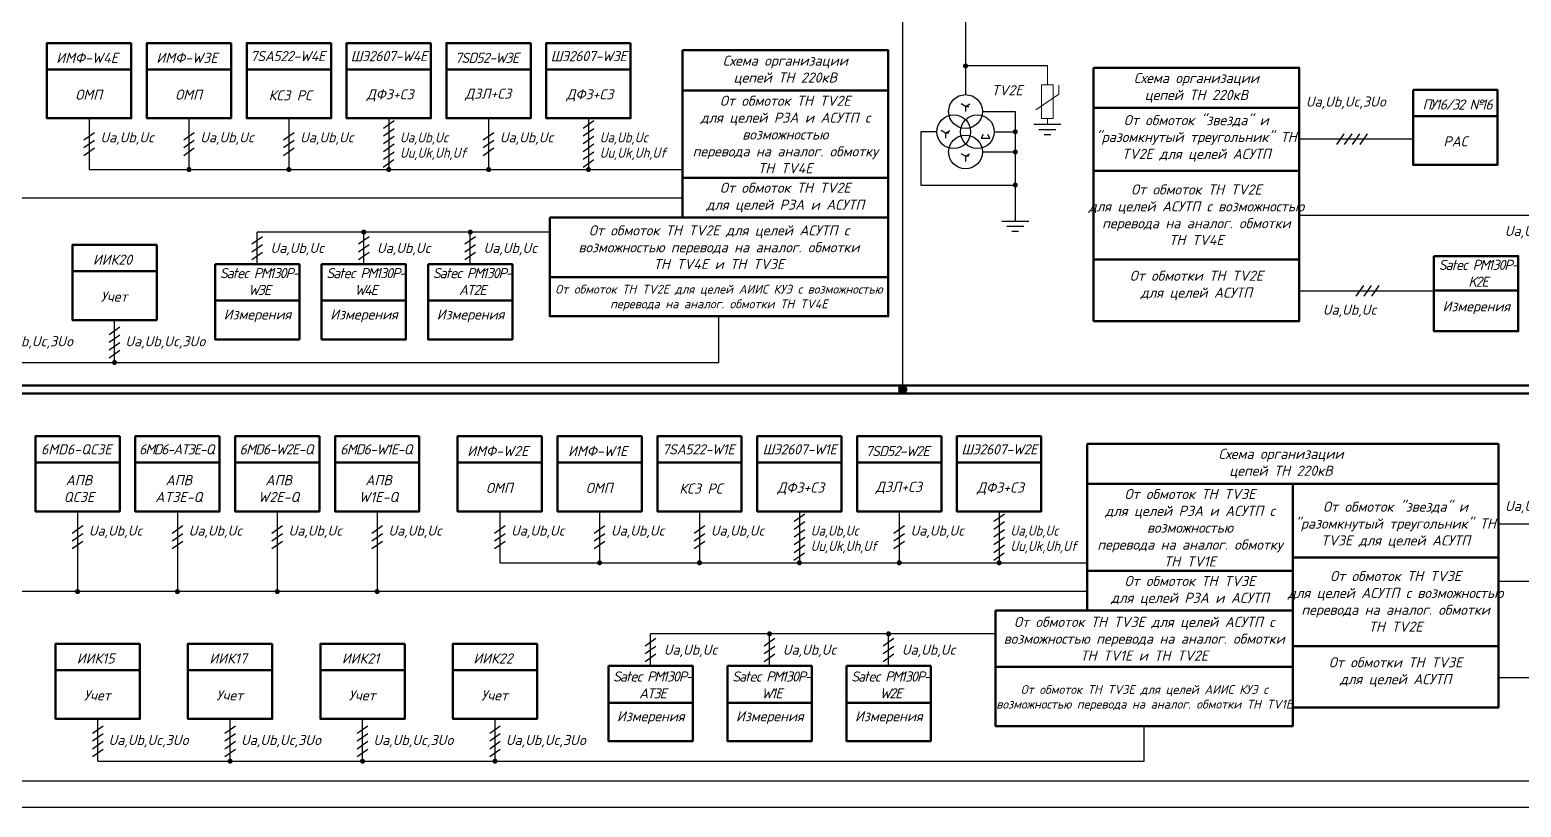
# Model space of a CAD drawing. Header units: millimetres. Extents: x -4534 to -456, y 3875 to 4716.
# Drawn here: x -2888 to -2600.5, y 3875.4 to 4025.2 of the extents above; entities that cross this region are included whole.
import ezdxf

# ---------------------------------------------------------------- set-up
doc = ezdxf.new("R2010")
doc.units = ezdxf.units.MM
doc.linetypes.add('HIDDEN2', pattern=[0.1875, 0.125, -0.0625])
doc.layers.add('Измерения АСУТП', color=80, linetype='Continuous')
doc.layers.add('РАС АСУТП', color=50, linetype='Continuous')
doc.styles.add('ГОСТ 3.0', font='isocpeur.ttf', dxfattribs={"oblique": 15, "height": 3})

msp = doc.modelspace()

# ---------------------------------------------------------------- hatches: boundary and pattern name
at = {"linetype": 'HIDDEN2'}
msp.add_hatch(color=0, dxfattribs=at).paths.add_polyline_path([(-2718.96, 3955.9, 1), (-2720.5, 3955.9, 1)])
msp.add_hatch(color=0, dxfattribs=at).paths.add_polyline_path([(-2718.96, 3955.9, 1), (-2720.5, 3955.9, 1)])

# ---------------------------------------------------------------- linework, layer by layer
at = {"color": 0}
for p, q in [((-2719.73, 4038.68), (-2719.73, 3956.68)), ((-2707.61, 4028.56), (-2707.61, 4012.74)), ((-2691.83, 4018.27), (-2707.61, 4018.27)), ((-2707.61, 4010.47), (-2708.45, 4010.97)), ((-2707.61, 4010.47), (-2706.76, 4010.97)), ((-2707.61, 4010.47), (-2707.61, 4009.49)), ((-2707.61, 4010.47), (-2706.96, 4010.47)), ((-2876.54, 4008.2), (-2876.54, 3998.31)), ((-2857.29, 4008.2), (-2857.29, 3998.31)), ((-2838.04, 4008.2), (-2838.04, 3998.31)), ((-2819.81, 4006.3), (-2817.76, 4007.73)), ((-2818.79, 4008.2), (-2818.79, 3998.31)), ((-2799.54, 4008.2), (-2799.54, 3998.31)), ((-2781.31, 4006.3), (-2779.26, 4007.73)), ((-2780.29, 4008.2), (-2780.29, 3998.31)), ((-2704.36, 4009.49), (-2698.02, 4009.49)), ((-2698.02, 4009.49), (-2698.02, 3988.35)), ((-2877.56, 4004.03), (-2875.51, 4005.47)), ((-2858.31, 4004.03), (-2856.26, 4005.47)), ((-2839.06, 4004.03), (-2837.01, 4005.47)), ((-2819.81, 4004.8), (-2817.76, 4006.23)), ((-2819.81, 4003.3), (-2817.76, 4004.73)), ((-2800.56, 4004.03), (-2798.51, 4005.47)), ((-2781.31, 4004.8), (-2779.26, 4006.23)), ((-2781.31, 4003.3), (-2779.26, 4004.73)), ((-2713.13, 4005.59), (-2716.23, 4005.59)), ((-2716.23, 4005.59), (-2716.23, 3995.31)), ((-2711.45, 4005.32), (-2712.29, 4005.83)), ((-2711.45, 4005.32), (-2710.61, 4005.83)), ((-2711.45, 4005.32), (-2711.45, 4004.34)), ((-2710.8, 4005.32), (-2711.45, 4005.32)), ((-2704.18, 4005.09), (-2704.61, 4004.34)), ((-2704.61, 4004.34), (-2702.92, 4004.34)), ((-2702.92, 4004.34), (-2703.34, 4005.09)), ((-2702.08, 4005.59), (-2698.02, 4005.59)), ((-2877.56, 4002.53), (-2875.51, 4003.97)), ((-2877.56, 4001.03), (-2875.51, 4002.47)), ((-2858.31, 4002.53), (-2856.26, 4003.97)), ((-2858.31, 4001.03), (-2856.26, 4002.47)), ((-2839.06, 4002.53), (-2837.01, 4003.97)), ((-2839.06, 4001.03), (-2837.01, 4002.47)), ((-2819.81, 4001.8), (-2817.76, 4003.23)), ((-2819.81, 4000.3), (-2817.76, 4001.73)), ((-2800.56, 4002.53), (-2798.51, 4003.97)), ((-2800.56, 4001.03), (-2798.51, 4002.47)), ((-2781.31, 4001.8), (-2779.26, 4003.23)), ((-2781.31, 4000.3), (-2779.26, 4001.73)), ((-2704.36, 4001.69), (-2698.02, 4001.69)), ((-2819.83, 3998.79), (-2817.78, 4000.22)), ((-2781.33, 3998.79), (-2779.28, 4000.22)), ((-2707.61, 4000.86), (-2708.45, 4001.36)), ((-2707.61, 4000.86), (-2706.76, 4001.36)), ((-2707.61, 4000.86), (-2707.61, 3999.87)), ((-2706.96, 4000.86), (-2707.61, 4000.86)), ((-2876.54, 3998.31), (-2762.17, 3998.31)), ((-2716.23, 3995.31), (-2698.02, 3995.31)), ((-2762.17, 3992.76), (-3037.92, 3992.76)), ((-2879.79, 3928.23), (-2877.74, 3929.66)), ((-2878.77, 3932.39), (-2878.77, 3916.95)), ((-2860.54, 3928.23), (-2858.49, 3929.66)), ((-2859.52, 3932.39), (-2859.52, 3916.95)), ((-2841.29, 3928.23), (-2839.24, 3929.66)), ((-2840.27, 3932.39), (-2840.27, 3916.95)), ((-2822.04, 3928.23), (-2819.99, 3929.66)), ((-2821.02, 3932.39), (-2821.02, 3916.95)), ((-2798.41, 3928.23), (-2796.36, 3929.66)), ((-2797.38, 3932.39), (-2797.38, 3922.5)), ((-2779.16, 3928.23), (-2777.11, 3929.66)), ((-2778.13, 3932.39), (-2778.13, 3922.5)), ((-2759.91, 3928.23), (-2757.86, 3929.66)), ((-2758.88, 3932.39), (-2758.88, 3922.5)), ((-2740.66, 3930.49), (-2738.61, 3931.93)), ((-2740.66, 3928.99), (-2738.61, 3930.43)), ((-2739.63, 3932.39), (-2739.63, 3922.5)), ((-2721.41, 3928.23), (-2719.36, 3929.66)), ((-2720.39, 3932.39), (-2720.39, 3922.5)), ((-2702.16, 3930.49), (-2700.11, 3931.93)), ((-2702.16, 3928.99), (-2700.11, 3930.43)), ((-2701.14, 3932.39), (-2701.14, 3922.5)), ((-2879.79, 3926.73), (-2877.74, 3928.16)), ((-2860.54, 3926.73), (-2858.49, 3928.16)), ((-2841.29, 3926.73), (-2839.24, 3928.16)), ((-2822.04, 3926.73), (-2819.99, 3928.16)), ((-2798.41, 3926.73), (-2796.36, 3928.16)), ((-2779.16, 3926.73), (-2777.11, 3928.16)), ((-2759.91, 3926.73), (-2757.86, 3928.16)), ((-2740.66, 3927.49), (-2738.61, 3928.93)), ((-2740.66, 3925.99), (-2738.61, 3927.43)), ((-2721.41, 3926.73), (-2719.36, 3928.16)), ((-2702.16, 3927.49), (-2700.11, 3928.93)), ((-2702.16, 3925.99), (-2700.11, 3927.43)), ((-2879.79, 3925.23), (-2877.74, 3926.66)), ((-2860.54, 3925.23), (-2858.49, 3926.66)), ((-2841.29, 3925.23), (-2839.24, 3926.66)), ((-2822.04, 3925.23), (-2819.99, 3926.66)), ((-2798.41, 3925.23), (-2796.36, 3926.66)), ((-2779.16, 3925.23), (-2777.11, 3926.66)), ((-2759.91, 3925.23), (-2757.86, 3926.66)), ((-2740.68, 3922.98), (-2738.63, 3924.41)), ((-2740.66, 3924.49), (-2738.61, 3925.93)), ((-2721.41, 3925.23), (-2719.36, 3926.66)), ((-2702.18, 3922.98), (-2700.13, 3924.41)), ((-2702.16, 3924.49), (-2700.11, 3925.93)), ((-2797.38, 3922.5), (-2684.17, 3922.5)), ((-2684.17, 3916.95), (-2975.02, 3916.95))]:
    msp.add_line(p, q, dxfattribs=at)
at = {"color": 0, "lineweight": 18}
for p, q in [((-2691.83, 4014.62), (-2691.83, 4018.27)), ((-2692.96, 4008.14), (-2692.96, 4014.62)), ((-2692.96, 4014.62), (-2690.69, 4014.62)), ((-2690.69, 4008.14), (-2690.69, 4014.62)), ((-2689.62, 4012.83), (-2689.62, 4014.6)), ((-2689.62, 4012.83), (-2689.62, 4014.6)), ((-2694.08, 4009.8), (-2689.62, 4012.83)), ((-2692.96, 4008.14), (-2690.69, 4008.14)), ((-2691.83, 4008.14), (-2691.83, 4006.96))]:
    msp.add_line(p, q, dxfattribs=at)
at = {"color": 0, "lineweight": 50}
for p, q in [((-2762.17, 4013.51), (-2722.52, 4013.51)), ((-2762.17, 3996.73), (-2722.52, 3996.73)), ((-3074.63, 3956.68), (-2443.08, 3956.68)), ((-2443.08, 3955.13), (-3074.63, 3955.13)), ((-2684.17, 3937.71), (-2644.53, 3937.71)), ((-2684.17, 3920.92), (-2644.53, 3920.92))]:
    msp.add_line(p, q, dxfattribs=at)
at = {"color": 0, "lineweight": 25, "ltscale": 0.25}
for p, q in [((-2689.23, 4006.96), (-2694.43, 4006.96)), ((-2690.2, 4005.98), (-2693.45, 4005.98)), ((-2691.18, 4005.01), (-2692.48, 4005.01)), ((-2700.62, 3988.35), (-2695.42, 3988.35)), ((-2699.64, 3987.37), (-2696.39, 3987.37)), ((-2698.67, 3986.4), (-2697.37, 3986.4))]:
    msp.add_line(p, q, dxfattribs=at)
at = {"color": 0, "ltscale": 0.25}
for p, q in [((-2755.14, 3961.12), (-2755.14, 3970.03)), ((-2872.66, 3966.53), (-2870.61, 3967.97)), ((-2871.64, 3961.12), (-2871.64, 3969.28)), ((-2872.66, 3965.03), (-2870.61, 3966.47)), ((-2872.66, 3963.53), (-2870.61, 3964.97)), ((-2872.66, 3962.03), (-2870.61, 3963.47)), ((-2973.75, 3961.12), (-2755.14, 3961.12)), ((-2874.88, 3884.25), (-2874.88, 3892.4)), ((-2849.36, 3884.25), (-2849.36, 3892.4)), ((-2823.83, 3884.25), (-2823.83, 3892.4)), ((-2798.3, 3884.25), (-2798.3, 3892.4)), ((-2875.91, 3889.66), (-2873.86, 3891.09)), ((-2875.91, 3888.16), (-2873.86, 3889.59)), ((-2850.38, 3889.66), (-2848.33, 3891.09)), ((-2850.38, 3888.16), (-2848.33, 3889.59)), ((-2824.85, 3889.66), (-2822.81, 3891.09)), ((-2824.85, 3888.16), (-2822.81, 3889.59)), ((-2799.33, 3889.66), (-2797.28, 3891.09)), ((-2799.33, 3888.16), (-2797.28, 3889.59)), ((-2673.17, 3884.25), (-2673.17, 3891.02)), ((-2875.91, 3886.66), (-2873.86, 3888.09)), ((-2875.91, 3885.16), (-2873.86, 3886.59)), ((-2850.38, 3886.66), (-2848.33, 3888.09)), ((-2850.38, 3885.16), (-2848.33, 3886.59)), ((-2824.85, 3886.66), (-2822.81, 3888.09)), ((-2824.85, 3885.16), (-2822.81, 3886.59)), ((-2799.33, 3886.66), (-2797.28, 3888.09)), ((-2799.33, 3885.16), (-2797.28, 3886.59)), ((-2874.88, 3884.25), (-2673.17, 3884.25))]:
    msp.add_line(p, q, dxfattribs=at)
at = {"color": 0, "lineweight": 30}
msp.add_line((-2238.35, 3880.38), (-4514.35, 3880.38), dxfattribs=at)
at = {"color": 0, "linetype": 'Continuous', "lineweight": 25}
msp.add_lwpolyline([(-4534.35, 3875.38), (-2233.35, 3875.38), (-2233.35, 4716.38), (-4534.35, 4716.38)], close=True, dxfattribs=at)
at = {"color": 0, "lineweight": 50, "ltscale": 0.25}
for points in [[(-2868.41, 4022.69), (-2884.66, 4022.69), (-2884.66, 4017.61), (-2868.41, 4017.61)], [(-2849.16, 4022.69), (-2865.41, 4022.69), (-2865.41, 4017.61), (-2849.16, 4017.61)], [(-2829.91, 4022.69), (-2846.16, 4022.69), (-2846.16, 4017.61), (-2829.91, 4017.61)], [(-2810.66, 4022.69), (-2826.91, 4022.69), (-2826.91, 4017.61), (-2810.66, 4017.61)], [(-2791.41, 4022.69), (-2807.66, 4022.69), (-2807.66, 4017.61), (-2791.41, 4017.61)], [(-2772.16, 4022.69), (-2788.41, 4022.69), (-2788.41, 4017.61), (-2772.16, 4017.61)], [(-2868.41, 4017.61), (-2884.66, 4017.61), (-2884.66, 4008.2), (-2868.41, 4008.2)], [(-2849.16, 4017.61), (-2865.41, 4017.61), (-2865.41, 4008.2), (-2849.16, 4008.2)], [(-2829.91, 4017.61), (-2846.16, 4017.61), (-2846.16, 4008.2), (-2829.91, 4008.2)], [(-2810.66, 4017.61), (-2826.91, 4017.61), (-2826.91, 4008.2), (-2810.66, 4008.2)], [(-2791.41, 4017.61), (-2807.66, 4017.61), (-2807.66, 4008.2), (-2791.41, 4008.2)], [(-2772.16, 4017.61), (-2788.41, 4017.61), (-2788.41, 4008.2), (-2772.16, 4008.2)], [(-2863.51, 3983.77), (-2879.76, 3983.77), (-2879.76, 3978.69), (-2863.51, 3978.69)], [(-2863.51, 3978.69), (-2879.76, 3978.69), (-2879.76, 3969.28), (-2863.51, 3969.28)], [(-2787.75, 3977.57), (-2722.52, 3977.57), (-2722.52, 3970.03), (-2787.75, 3970.03)], [(-2870.64, 3946.88), (-2886.89, 3946.88), (-2886.89, 3941.8), (-2870.64, 3941.8)], [(-2851.39, 3946.88), (-2867.64, 3946.88), (-2867.64, 3941.8), (-2851.39, 3941.8)], [(-2832.14, 3946.88), (-2848.39, 3946.88), (-2848.39, 3941.8), (-2832.14, 3941.8)], [(-2812.89, 3946.88), (-2829.14, 3946.88), (-2829.14, 3941.8), (-2812.89, 3941.8)], [(-2789.26, 3946.88), (-2805.51, 3946.88), (-2805.51, 3941.8), (-2789.26, 3941.8)], [(-2770.01, 3946.88), (-2786.26, 3946.88), (-2786.26, 3941.8), (-2770.01, 3941.8)], [(-2750.76, 3946.88), (-2767.01, 3946.88), (-2767.01, 3941.8), (-2750.76, 3941.8)], [(-2731.51, 3946.88), (-2747.76, 3946.88), (-2747.76, 3941.8), (-2731.51, 3941.8)], [(-2712.26, 3946.88), (-2728.51, 3946.88), (-2728.51, 3941.8), (-2712.26, 3941.8)], [(-2693.01, 3946.88), (-2709.26, 3946.88), (-2709.26, 3941.8), (-2693.01, 3941.8)], [(-2870.64, 3941.8), (-2886.89, 3941.8), (-2886.89, 3932.39), (-2870.64, 3932.39)], [(-2851.39, 3941.8), (-2867.64, 3941.8), (-2867.64, 3932.39), (-2851.39, 3932.39)], [(-2832.14, 3941.8), (-2848.39, 3941.8), (-2848.39, 3932.39), (-2832.14, 3932.39)], [(-2812.89, 3941.8), (-2829.14, 3941.8), (-2829.14, 3932.39), (-2812.89, 3932.39)], [(-2789.26, 3941.8), (-2805.51, 3941.8), (-2805.51, 3932.39), (-2789.26, 3932.39)], [(-2770.01, 3941.8), (-2786.26, 3941.8), (-2786.26, 3932.39), (-2770.01, 3932.39)], [(-2750.76, 3941.8), (-2767.01, 3941.8), (-2767.01, 3932.39), (-2750.76, 3932.39)], [(-2731.51, 3941.8), (-2747.76, 3941.8), (-2747.76, 3932.39), (-2731.51, 3932.39)], [(-2712.26, 3941.8), (-2728.51, 3941.8), (-2728.51, 3932.39), (-2712.26, 3932.39)], [(-2693.01, 3941.8), (-2709.26, 3941.8), (-2709.26, 3932.39), (-2693.01, 3932.39)], [(-2866.76, 3906.9), (-2883.01, 3906.9), (-2883.01, 3901.81), (-2866.76, 3901.81)], [(-2841.23, 3906.9), (-2857.48, 3906.9), (-2857.48, 3901.81), (-2841.23, 3901.81)], [(-2815.7, 3906.9), (-2831.95, 3906.9), (-2831.95, 3901.81), (-2815.7, 3901.81)], [(-2790.18, 3906.9), (-2806.43, 3906.9), (-2806.43, 3901.81), (-2790.18, 3901.81)], [(-2866.76, 3901.81), (-2883.01, 3901.81), (-2883.01, 3892.4), (-2866.76, 3892.4)], [(-2841.23, 3901.81), (-2857.48, 3901.81), (-2857.48, 3892.4), (-2841.23, 3892.4)], [(-2815.7, 3901.81), (-2831.95, 3901.81), (-2831.95, 3892.4), (-2815.7, 3892.4)], [(-2790.18, 3901.81), (-2806.43, 3901.81), (-2806.43, 3892.4), (-2790.18, 3892.4)], [(-2701.82, 3902.43), (-2644.53, 3902.43), (-2644.53, 3891.02), (-2701.82, 3891.02)]]:
    msp.add_lwpolyline(points, close=True, dxfattribs=at)
at = {"color": 0, "lineweight": 50}
for points in [[(-2762.17, 4021.29), (-2722.52, 4021.29), (-2722.52, 3989.08), (-2762.17, 3989.08)], [(-2684.17, 3945.42), (-2604.88, 3945.42), (-2604.88, 3937.71), (-2684.17, 3937.71)], [(-2684.17, 3937.71), (-2644.53, 3937.71), (-2644.53, 3913.28), (-2684.17, 3913.28)]]:
    msp.add_lwpolyline(points, close=True, dxfattribs=at)
at = {"color": 0, "ltscale": 0.25, "const_width": 0.487}
for points in [[(-2707.85, 4018.27, -1), (-2707.36, 4018.27, -1)], [(-2698.26, 4005.59, -1), (-2697.78, 4005.59, -1)], [(-2698.26, 4001.69, -1), (-2697.78, 4001.69, -1)], [(-2857.53, 3998.31, 1), (-2857.04, 3998.31, 1)], [(-2838.28, 3998.31, 1), (-2837.79, 3998.31, 1)], [(-2819.03, 3998.31, 1), (-2818.54, 3998.31, 1)], [(-2799.78, 3998.31, 1), (-2799.29, 3998.31, 1)], [(-2780.53, 3998.31, 1), (-2780.04, 3998.31, 1)], [(-2698.26, 3995.31, -1), (-2697.78, 3995.31, -1)], [(-2871.88, 3961.12, 1), (-2871.4, 3961.12, 1)], [(-2778.38, 3922.5, 1), (-2777.89, 3922.5, 1)], [(-2759.13, 3922.5, 1), (-2758.64, 3922.5, 1)], [(-2739.88, 3922.5, 1), (-2739.39, 3922.5, 1)], [(-2720.63, 3922.5, 1), (-2720.14, 3922.5, 1)], [(-2701.38, 3922.5, 1), (-2700.89, 3922.5, 1)], [(-2879.01, 3916.95, 1), (-2878.52, 3916.95, 1)], [(-2859.76, 3916.95, 1), (-2859.27, 3916.95, 1)], [(-2840.51, 3916.95, 1), (-2840.02, 3916.95, 1)], [(-2821.26, 3916.95, 1), (-2820.77, 3916.95, 1)], [(-2849.6, 3884.25, 1), (-2849.11, 3884.25, 1)], [(-2824.07, 3884.25, 1), (-2823.59, 3884.25, 1)], [(-2798.55, 3884.25, 1), (-2798.06, 3884.25, 1)]]:
    msp.add_lwpolyline(points, format="xyb", close=True, dxfattribs=at)
at = {"color": 0}
for centre in [(-2707.61, 4009.49), (-2709.88, 4005.59), (-2705.33, 4005.59), (-2707.61, 4001.69)]:
    msp.add_circle(centre, 3.25, dxfattribs=at)
at = {"color": 0, "linetype": 'HIDDEN2'}
msp.add_circle((-2719.73, 3955.9), 0.771, dxfattribs=at)
msp.add_circle((-2719.73, 3955.9), 0.771, dxfattribs=at)
at = {"layer": 'Измерения АСУТП', "color": 0}
for p, q in [((-2643.29, 3989.52), (-2585.39, 3989.52)), ((-2843.12, 3985.32), (-2845.16, 3983.89)), ((-2787.75, 3986.24), (-2844.14, 3986.24)), ((-2844.14, 3980.05), (-2844.14, 3986.24)), ((-2822.58, 3985.32), (-2824.63, 3983.89)), ((-2823.6, 3980.05), (-2823.6, 3986.24)), ((-2802.04, 3985.32), (-2804.09, 3983.89)), ((-2803.07, 3980.05), (-2803.07, 3986.24)), ((-2843.12, 3983.82), (-2845.16, 3982.39)), ((-2843.12, 3982.32), (-2845.16, 3980.89)), ((-2822.58, 3983.82), (-2824.63, 3982.39)), ((-2822.58, 3982.32), (-2824.63, 3980.89)), ((-2802.04, 3983.82), (-2804.09, 3982.39)), ((-2802.04, 3982.32), (-2804.09, 3980.89)), ((-2632.3, 3973.9), (-2630.86, 3975.95)), ((-2630.8, 3973.9), (-2629.36, 3975.95)), ((-2629.3, 3973.9), (-2627.86, 3975.95)), ((-2643.29, 3974.92), (-2617.32, 3974.92)), ((-2603.78, 3929.97), (-2604.88, 3929.97)), ((-2604.88, 3918.94), (-2545.72, 3918.94)), ((-2767.3, 3907.87), (-2769.35, 3906.43)), ((-2701.82, 3908.79), (-2768.33, 3908.79)), ((-2768.33, 3902.6), (-2768.33, 3908.79)), ((-2744.36, 3907.87), (-2746.4, 3906.43)), ((-2745.38, 3902.6), (-2745.38, 3908.79)), ((-2721.41, 3907.87), (-2723.46, 3906.43)), ((-2722.44, 3902.6), (-2722.44, 3908.79)), ((-2767.3, 3906.37), (-2769.35, 3904.93)), ((-2767.3, 3904.87), (-2769.35, 3903.43)), ((-2744.36, 3906.37), (-2746.4, 3904.93)), ((-2744.36, 3904.87), (-2746.4, 3903.43)), ((-2721.41, 3906.37), (-2723.46, 3904.93)), ((-2721.41, 3904.87), (-2723.46, 3903.43)), ((-2604.88, 3900.4), (-2578.92, 3900.4))]:
    msp.add_line(p, q, dxfattribs=at)
at = {"layer": 'Измерения АСУТП', "color": 0, "lineweight": 50}
for points in [[(-2682.93, 3998.05), (-2643.29, 3998.05), (-2643.29, 3980.98), (-2682.93, 3980.98)], [(-2787.75, 3989.08), (-2722.52, 3989.08), (-2722.52, 3977.57), (-2787.75, 3977.57)], [(-2682.93, 3980.98), (-2643.29, 3980.98), (-2643.29, 3969.1), (-2682.93, 3969.1)], [(-2644.53, 3923.53), (-2604.88, 3923.53), (-2604.88, 3906.45), (-2644.53, 3906.45)], [(-2701.82, 3913.28), (-2644.53, 3913.28), (-2644.53, 3902.43), (-2701.82, 3902.43)], [(-2644.53, 3906.45), (-2604.88, 3906.45), (-2604.88, 3894.57), (-2644.53, 3894.57)]]:
    msp.add_lwpolyline(points, close=True, dxfattribs=at)
at = {"layer": 'Измерения АСУТП', "color": 0, "ltscale": 0.25, "const_width": 0.487}
for points in [[(-2823.36, 3986.24, -1), (-2823.85, 3986.24, -1)], [(-2802.82, 3986.24, -1), (-2803.31, 3986.24, -1)], [(-2745.14, 3908.79, -1), (-2745.62, 3908.79, -1)], [(-2722.19, 3908.79, -1), (-2722.68, 3908.79, -1)]]:
    msp.add_lwpolyline(points, format="xyb", close=True, dxfattribs=at)
at = {"layer": 'Измерения АСУТП', "color": 0, "lineweight": 50, "ltscale": 0.25}
for points in [[(-2617.32, 3981.61), (-2601.07, 3981.61), (-2601.07, 3974.96), (-2617.32, 3974.96)], [(-2852.26, 3980.05), (-2836.01, 3980.05), (-2836.01, 3973.09), (-2852.26, 3973.09)], [(-2831.73, 3980.05), (-2815.48, 3980.05), (-2815.48, 3973.09), (-2831.73, 3973.09)], [(-2811.19, 3980.05), (-2794.94, 3980.05), (-2794.94, 3973.09), (-2811.19, 3973.09)], [(-2852.26, 3973.09), (-2836.01, 3973.09), (-2836.01, 3965.56), (-2852.26, 3965.56)], [(-2831.73, 3973.09), (-2815.48, 3973.09), (-2815.48, 3965.56), (-2831.73, 3965.56)], [(-2811.19, 3973.09), (-2794.94, 3973.09), (-2794.94, 3965.56), (-2811.19, 3965.56)], [(-2617.32, 3974.96), (-2601.07, 3974.96), (-2601.07, 3967.12), (-2617.32, 3967.12)], [(-2776.45, 3902.6), (-2760.2, 3902.6), (-2760.2, 3895.51), (-2776.45, 3895.51)], [(-2753.51, 3902.6), (-2737.26, 3902.6), (-2737.26, 3895.51), (-2753.51, 3895.51)], [(-2730.56, 3902.6), (-2714.31, 3902.6), (-2714.31, 3895.51), (-2730.56, 3895.51)], [(-2776.45, 3895.51), (-2760.2, 3895.51), (-2760.2, 3888.11), (-2776.45, 3888.11)], [(-2753.51, 3895.51), (-2737.26, 3895.51), (-2737.26, 3888.11), (-2753.51, 3888.11)], [(-2730.56, 3895.51), (-2714.31, 3895.51), (-2714.31, 3888.11), (-2730.56, 3888.11)]]:
    msp.add_lwpolyline(points, close=True, dxfattribs=at)
at = {"layer": 'РАС АСУТП', "color": 0}
for p, q in [((-2636.04, 4003.12), (-2634.6, 4005.17)), ((-2634.54, 4003.12), (-2633.1, 4005.17)), ((-2633.04, 4003.12), (-2631.6, 4005.17)), ((-2631.54, 4003.12), (-2630.1, 4005.17)), ((-2621.35, 4004.14), (-2643.29, 4004.14)), ((-2582.95, 3929.97), (-2604.88, 3929.97))]:
    msp.add_line(p, q, dxfattribs=at)
at = {"layer": 'РАС АСУТП', "color": 0, "lineweight": 50}
for points in [[(-2682.93, 4017.94), (-2643.29, 4017.94), (-2643.29, 4010.23), (-2682.93, 4010.23)], [(-2682.93, 4010.23), (-2643.29, 4010.23), (-2643.29, 3998.05), (-2682.93, 3998.05)], [(-2644.53, 3937.71), (-2604.88, 3937.71), (-2604.88, 3923.53), (-2644.53, 3923.53)]]:
    msp.add_lwpolyline(points, close=True, dxfattribs=at)
at = {"layer": 'РАС АСУТП', "color": 0, "lineweight": 50, "ltscale": 0.25}
for points in [[(-2621.35, 4013.69), (-2605.1, 4013.69), (-2605.1, 4008.61), (-2621.35, 4008.61)], [(-2621.35, 4008.61), (-2605.1, 4008.61), (-2605.1, 3999.2), (-2621.35, 3999.2)]]:
    msp.add_lwpolyline(points, close=True, dxfattribs=at)

# ---------------------------------------------------------------- texts
at = {"color": 0, "lineweight": 18, "style": 'ГОСТ 3.0', "oblique": 15}
msp.add_text('TV2E', height=1.95, dxfattribs=at).set_placement((-2702.63, 4012.62))
at = {"color": 0, "ltscale": 2, "style": 'ГОСТ 3.0', "oblique": 15}
for p in [(-2874.37, 4003.54), (-2855.13, 4003.54), (-2835.88, 4003.54), (-2797.38, 4003.54), (-2876.61, 3927.73), (-2857.36, 3927.73), (-2838.11, 3927.73), (-2818.86, 3927.73), (-2795.22, 3927.73), (-2775.97, 3927.73), (-2756.72, 3927.73), (-2718.22, 3927.73)]:
    msp.add_text('Ua,Ub,Uc', height=1.95, dxfattribs=at).set_placement(p)
at = {"color": 0, "ltscale": 2, "style": 'ГОСТ 3.0', "oblique": 15, "width": 0.9}
for s, p in [('Ua,Ub,Uc', (-2816.63, 4003.54)), ('Ua,Ub,Uc', (-2778.13, 4003.54)), ('Uu,Uk,Uh,Uf', (-2816.63, 4000.57)), ('Uu,Uk,Uh,Uf', (-2778.13, 4000.57)), ('Ua,Ub,Uc', (-2737.47, 3927.73)), ('Ua,Ub,Uc', (-2698.97, 3927.73)), ('Uu,Uk,Uh,Uf', (-2737.47, 3924.76)), ('Uu,Uk,Uh,Uf', (-2698.97, 3924.76))]:
    msp.add_text(s, height=1.95, dxfattribs=at).set_placement(p)
at = {"color": 0, "lineweight": 50, "ltscale": 0.25, "style": 'ГОСТ 3.0', "oblique": 15}
for p in [(-2895.08, 3964.23), (-2869.56, 3964.23), (-2872.8, 3887.36), (-2847.27, 3887.36), (-2821.75, 3887.36), (-2796.22, 3887.36)]:
    msp.add_text('Ua,Ub,Uc,3Uo', height=1.95, dxfattribs=at).set_placement(p)
at = {"color": 0, "lineweight": 30, "char_height": 1.95, "attachment_point": 5, "style": 'ГОСТ 3.0'}
for s, insert in [('ИМФ-W4E', (-2876.92, 4019.84)), ('ИМФ-W3E', (-2857.67, 4019.84)), ('{\\T0.95;7SA522-W4E}', (-2838.28, 4020.17)), ('{\\T0.95;ШЭ2607-W4E}', (-2818.77, 4020.17)), ('{\\T0.9;7SD52-W3E}', (-2799.92, 4019.84)), ('{\\T0.95;ШЭ2607-W3E}', (-2780.27, 4020.17)), ('6MD6-QC3E', (-2879.01, 3944.37)), ('{\\T0.85;6MD6-AT3E\\C0;-Q}', (-2859.76, 3944.37)), ('{\\T0.9;6MD6-W\\C0;2E-Q}', (-2840.51, 3944.37)), ('{\\T0.9;6MD6-W\\C0;1E-Q}', (-2821.26, 3944.37)), ('ИМФ-W2E', (-2797.77, 3944.03)), ('ИМФ-W1E', (-2778.52, 3944.03)), ('{\\T0.95;7SA522-W1E}', (-2759.12, 3944.37)), ('{\\T0.95;ШЭ2607-W1E}', (-2739.62, 3944.37)), ('{\\T0.9;7SD52-W2E}', (-2720.77, 3944.03)), ('{\\T0.95;ШЭ2607-W2E}', (-2701.12, 3944.37))]:
    msp.add_mtext(s, dxfattribs=dict(at, insert=insert))
at = {"color": 0, "char_height": 1.95, "width": 39.6456, "attachment_point": 5, "style": 'ГОСТ 3.0'}
for s, insert in [('Схема организации \\Pцепей ТН 220кВ   ', (-2742.35, 4017.4)), ('От обмоток ТН TV2E\\Pдля целей РЗА и АСУТП с возможностью \\Pперевода на аналог. обмотку\\PТН TV4E', (-2742.35, 4005.06)), ('От обмоток ТН TV2E\\Pдля целей РЗА и АСУТП', (-2742.35, 3992.9)), ('Схема организации \\Pцепей ТН 220кВ   ', (-2646.8, 3941.6)), ('От обмоток ТН TV3E\\Pдля целей РЗА и АСУТП с возможностью \\Pперевода на аналог. обмотку\\PТН TV1E', (-2664.35, 3929.25)), ('От обмоток ТН TV3E\\Pдля целей РЗА и АСУТП', (-2664.35, 3917.1))]:
    msp.add_mtext(s, dxfattribs=dict(at, insert=insert))
at = {"color": 0, "char_height": 1.95, "attachment_point": 5, "style": 'ГОСТ 3.0'}
for s, insert in [('ОМП', (-2876.61, 4012.74)), ('ОМП', (-2857.36, 4012.74)), ('{\\C0;КСЗ РС}', (-2837.77, 4012.61)), ('{\\C0;ДФЗ+СЗ}', (-2818.52, 4012.61)), ('ДЗЛ{\\C0;+СЗ}', (-2799.62, 4012.74)), ('{\\C0;ДФЗ+СЗ}', (-2780.02, 4012.61)), ('{\\C0;АПВ\\P}QC3E', (-2878.5, 3936.8)), ('{\\C0;АПВ\\PAT3E-Q}', (-2859.25, 3936.8)), ('{\\C0;АПВ\\PW2E-Q}', (-2840, 3936.8)), ('{\\C0;АПВ\\PW1E-Q}', (-2820.75, 3936.8)), ('ОМП', (-2797.46, 3936.93)), ('ОМП', (-2778.21, 3936.93)), ('{\\C0;КСЗ РС}', (-2758.62, 3936.8)), ('{\\C0;ДФЗ+СЗ}', (-2739.37, 3936.8)), ('ДЗЛ{\\C0;+СЗ}', (-2720.46, 3936.93)), ('{\\C0;ДФЗ+СЗ}', (-2700.87, 3936.8))]:
    msp.add_mtext(s, dxfattribs=dict(at, insert=insert))
at = {"color": 0, "lineweight": 50, "ltscale": 0.25, "char_height": 1.95, "attachment_point": 5, "style": 'ГОСТ 3.0'}
for s, insert in [('ИИК20', (-2872.03, 3980.92)), ('Учет', (-2871.72, 3973.82)), ('ИИК15', (-2875.27, 3904.05)), ('ИИК17', (-2849.74, 3904.05)), ('ИИК21', (-2824.22, 3904.05)), ('ИИК22', (-2798.69, 3904.05)), ('Учет', (-2874.96, 3896.95)), ('Учет', (-2849.43, 3896.95)), ('Учет', (-2823.91, 3896.95)), ('Учет', (-2798.38, 3896.95))]:
    msp.add_mtext(s, dxfattribs=dict(at, insert=insert))
at = {"color": 0, "lineweight": 50, "ltscale": 0.25, "char_height": 1.7, "attachment_point": 5, "style": 'ГОСТ 3.0'}
for s, insert, width in [('От обмоток ТН TV2E для целей АИИС КУЭ с возможностью перевода на аналог. обмотки ТН TV4E', (-2755.14, 3973.59), 65.2221), ('От обмоток ТН TV3E для целей АИИС КУЭ с возможностью перевода на аналог. обмотки ТН TV1E', (-2673.17, 3896.42), 57.2872)]:
    msp.add_mtext(s, dxfattribs=dict(at, insert=insert, width=width))
at = {"layer": 'Измерения АСУТП', "color": 0, "ltscale": 2, "style": 'ГОСТ 3.0', "oblique": 15}
for p in [(-2603.68, 3985.5), (-2841.59, 3982.22), (-2821.06, 3982.22), (-2800.52, 3982.22), (-2638.75, 3970.31), (-2765.78, 3904.77), (-2742.84, 3904.77), (-2719.89, 3904.77)]:
    msp.add_text('Ua,Ub,Uc', height=1.95, dxfattribs=at).set_placement(p)
at = {"layer": 'Измерения АСУТП', "color": 0, "char_height": 1.95, "attachment_point": 5, "style": 'ГОСТ 3.0'}
for s, insert, width in [('От обмоток ТН TV2E\\Pдля целей АСУТП с возможностью \\Pперевода на аналог. обмотки\\PТН TV4E', (-2663.11, 3989.58), 39.6456), ('От обмоток ТН TV2E для целей АСУТП с возможностью перевода на аналог. обмотки\\PТН TV4E и ТН TV3E', (-2755.14, 3983.32), 65.2221), ('От обмотки ТН TV2E\\Pдля целей АСУТП', (-2663.11, 3975.94), 39.6456), ('От обмоток ТН TV3E\\Pдля целей АСУТП с возможностью \\Pперевода на аналог. обмотки\\PТН TV2E', (-2624.71, 3915.06), 39.6456), ('От обмоток ТН TV3E для целей АСУТП с возможностью перевода на аналог. обмотки ТН TV1E и ТН TV2E', (-2673.17, 3907.85), 57.2872), ('От обмотки ТН TV3E\\Pдля целей АСУТП', (-2624.71, 3901.42), 39.6456)]:
    msp.add_mtext(s, dxfattribs=dict(at, insert=insert, width=width))
at = {"layer": 'Измерения АСУТП', "color": 0, "lineweight": 30, "char_height": 1.95, "attachment_point": 5, "style": 'ГОСТ 3.0'}
for s, insert in [('{\\T0.85;Satec PM130P-\\PW3E}', (-2843.78, 3976.71)), ('{\\T0.85;Satec PM130P-\\PW4E}', (-2823.24, 3976.71)), ('{\\T0.85;Satec PM130P-\\PAT2E}', (-2802.71, 3976.71)), ('{\\T0.8;Satec PM130P-\\PK2E}', (-2608.84, 3978.3)), ('{\\T0.85;Satec PM130P-\\PAT3E}', (-2767.97, 3898.95)), ('{\\T0.85;Satec PM130P-\\PW1E}', (-2745.02, 3898.95)), ('{\\T0.85;Satec PM130P-\\PW2E}', (-2722.08, 3898.95))]:
    msp.add_mtext(s, dxfattribs=dict(at, insert=insert))
at = {"layer": 'Измерения АСУТП', "color": 0, "char_height": 1.95, "attachment_point": 5, "style": 'ГОСТ 3.0'}
for insert in [(-2609.15, 3971.66), (-2844.09, 3970.1), (-2823.55, 3970.1), (-2803.02, 3970.1), (-2768.28, 3892.65), (-2745.33, 3892.65), (-2722.39, 3892.65)]:
    msp.add_mtext('Измерения', dxfattribs=dict(at, insert=insert))
at = {"layer": 'РАС АСУТП', "color": 0, "ltscale": 2, "style": 'ГОСТ 3.0', "oblique": 15}
for p in [(-2642.02, 4010.43), (-2603.62, 3932.47)]:
    msp.add_text('Ua,Ub,Uc,3Uo', height=1.95, dxfattribs=at).set_placement(p)
at = {"layer": 'РАС АСУТП', "color": 0, "char_height": 1.95, "width": 39.6456, "attachment_point": 5, "style": 'ГОСТ 3.0'}
for s, insert in [('Схема организации \\Pцепей ТН 220кВ   ', (-2663.11, 4014.05)), ('От обмоток "звезда" и "разомкнутый треугольник" ТН TV2E для целей АСУТП', (-2663.14, 4004.31)), ('От обмоток "звезда" и "разомкнутый треугольник" ТН TV3E для целей АСУТП', (-2624.74, 3929.79))]:
    msp.add_mtext(s, dxfattribs=dict(at, insert=insert))
at = {"layer": 'РАС АСУТП', "color": 0, "lineweight": 30, "insert": (-2612.87, 4010.84), "char_height": 1.95, "attachment_point": 5, "style": 'ГОСТ 3.0'}
msp.add_mtext('{\\T0.85;ПУ16/32 №16}', dxfattribs=at)
at = {"layer": 'РАС АСУТП', "color": 0, "insert": (-2613.18, 4003.74), "char_height": 1.95, "attachment_point": 5, "style": 'ГОСТ 3.0'}
msp.add_mtext('РАС', dxfattribs=at)

doc.saveas('drawing.dxf')
